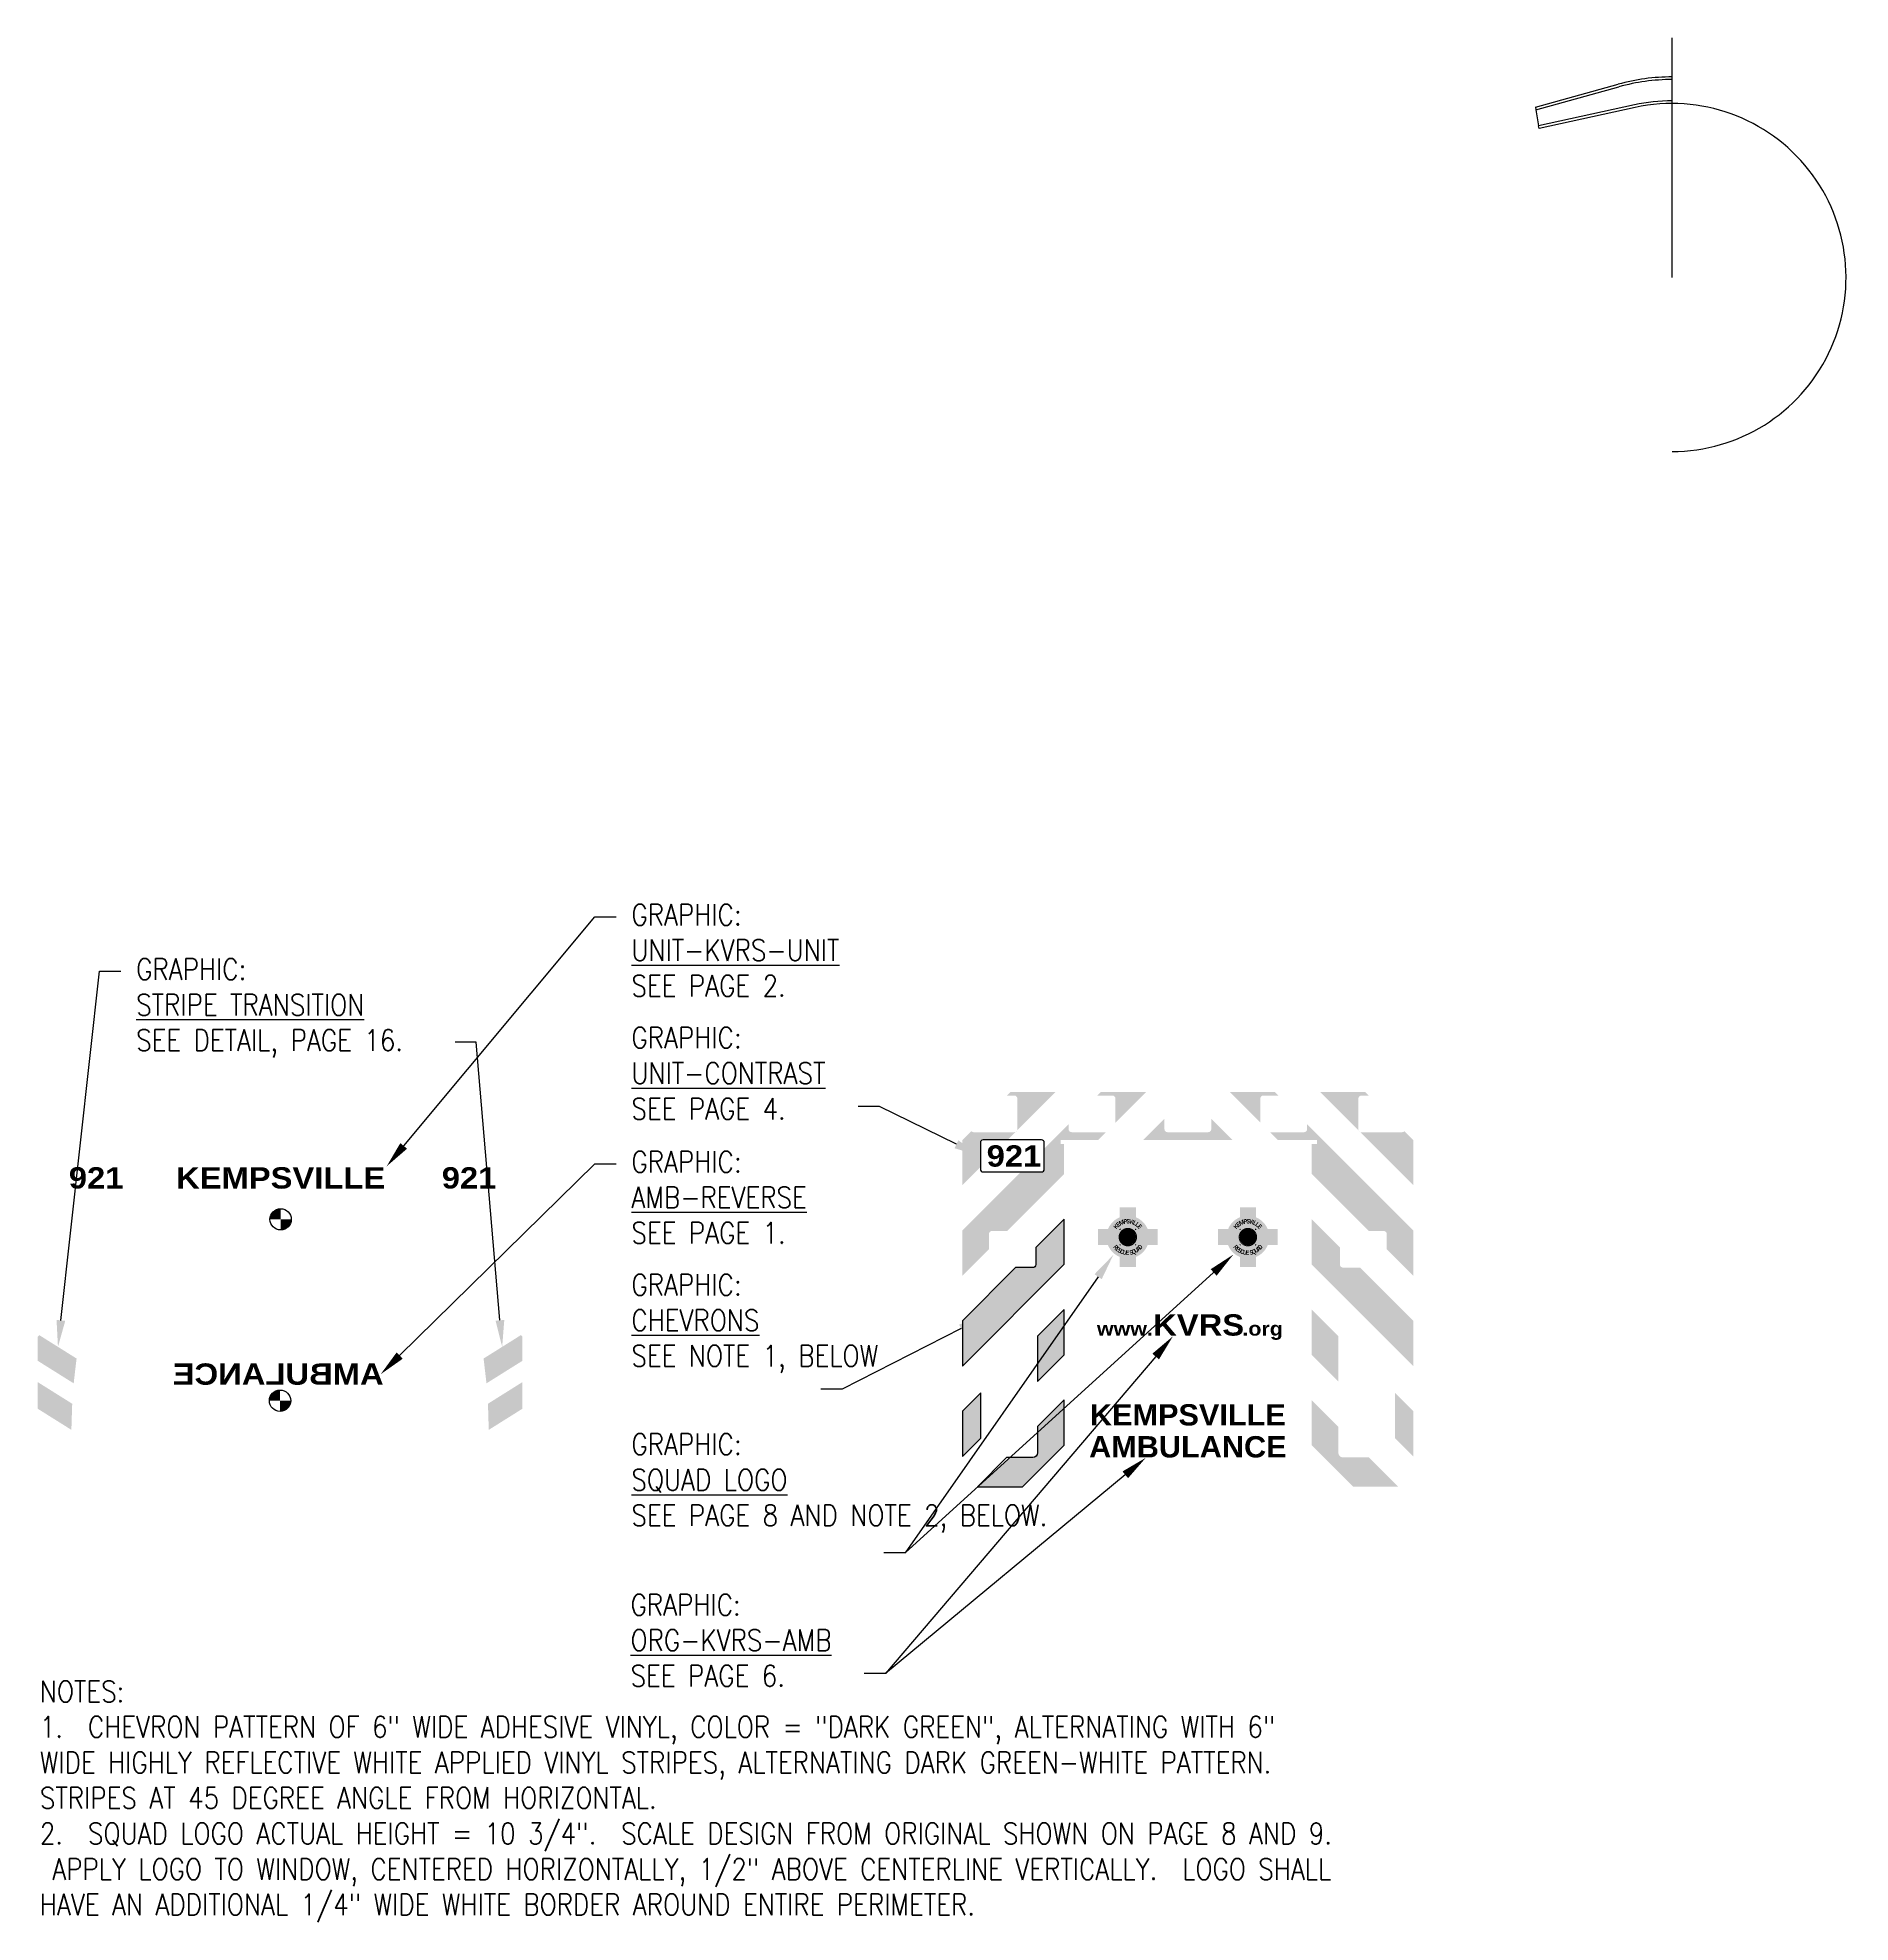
# Model space of a CAD drawing. Header units: inches. Extents: x -82 to 6902, y -1676 to 228.
# Drawn here: x 627 to 967.4, y -126 to 227.8 of the extents above; entities that cross this region are included whole.
import ezdxf
from ezdxf import colors
from ezdxf.entities.mleader import LeaderData, LeaderLine
from ezdxf.enums import TextEntityAlignment as Align
from ezdxf.math import Vec2, Vec3

# ---------------------------------------------------------------- set-up
doc = ezdxf.new("R2010")
doc.units = ezdxf.units.IN
doc.header["$LTSCALE"] = 0.5
doc.header["$MEASUREMENT"] = 0
for name, color, linetype in [('A-SHET-NOTE', 2, 'Continuous'), ('A-TEXT', 6, 'Continuous'), ('GOLD graphic', 42, 'Continuous'), ('GREEN graphic', 106, 'Continuous'), ('TEXT - gold', 42, 'Continuous'), ('TEXT - GREEN', 104, 'Continuous'), ('WHITE graphic', 255, 'Continuous')]:
    doc.layers.add(name, color=color, linetype=linetype)
doc.styles.add('Kempsville1', font='ARIALBD.TTF', dxfattribs={"height": 4})
doc.styles.add('TDC_Standard', font='romans.shx', dxfattribs={"width": 0.85})
doc.styles.add('TITLE-BLOCK', font='ARIAL.TTF', dxfattribs={"width": 0.85})
doc.mleader_styles.duplicate_entry("Standard", '')

msp = doc.modelspace()

# ---------------------------------------------------------------- hatches: boundary and pattern name
at = {"layer": 'GOLD graphic'}
h = msp.add_hatch(color=256, dxfattribs=at)
h.paths.add_polyline_path([(835.16564, 1.28514), (833.53864, 1.28514, -0.509175077), (829.87997, 1.28514), (828.25297, 1.28514, 0.686560732)])
h.paths.add_polyline_path([(828.25297, 3.94643), (829.87997, 3.94643, -0.509175077), (833.53864, 3.94643), (835.16564, 3.94643, 0.686560732)])
h = msp.add_hatch(color=256, dxfattribs=at)
h.paths.add_polyline_path([(830.37866, 4.27776, 0.055189246), (830.04733, 3.94643), (830.37866, 3.94643)])
h.paths.add_polyline_path([(833.03995, 4.27776), (833.03995, 3.94643), (833.37128, 3.94643, 0.055189246)])
h.paths.add_polyline_path([(833.37128, 1.28514), (833.03995, 1.28514), (833.03995, 0.95381, 0.055189246)])
h.paths.add_polyline_path([(830.37866, 1.28514), (830.04733, 1.28514, 0.055189246), (830.37866, 0.95381)])
for points in [[(831.97544, 2.88192), (831.97544, 3.68031), (831.44318, 3.68031), (831.44318, 2.88192), (830.64479, 2.88192), (830.64479, 2.34966), (831.44318, 2.34966), (831.44318, 1.55127), (831.97544, 1.55127), (831.97544, 2.34966), (832.77383, 2.34966), (832.77383, 2.88192)], [(854.52035, 2.88192), (854.52035, 3.68031), (853.9881, 3.68031), (853.9881, 2.88192), (853.18971, 2.88192), (853.18971, 2.34966), (853.9881, 2.34966), (853.9881, 1.55127), (854.52035, 1.55127), (854.52035, 2.34966), (855.31874, 2.34966), (855.31874, 2.88192)]]:
    msp.add_hatch(color=256, dxfattribs=at).paths.add_polyline_path(points)
h = msp.add_hatch(color=256, dxfattribs=at)
h.paths.add_polyline_path([(857.71056, 1.28514), (856.08356, 1.28514, -0.509175077), (852.42489, 1.28514), (850.79789, 1.28514, 0.686560732)])
h.paths.add_polyline_path([(850.79789, 3.94643), (852.42489, 3.94643, -0.509175077), (856.08356, 3.94643), (857.71056, 3.94643, 0.686560732)])
h = msp.add_hatch(color=256, dxfattribs=at)
h.paths.add_polyline_path([(852.92358, 4.27776, 0.055189246), (852.59225, 3.94643), (852.92358, 3.94643)])
h.paths.add_polyline_path([(855.58487, 4.27776), (855.58487, 3.94643), (855.9162, 3.94643, 0.055189246)])
h.paths.add_polyline_path([(855.9162, 1.28514), (855.58487, 1.28514), (855.58487, 0.95381, 0.055189246)])
h.paths.add_polyline_path([(852.92358, 1.28514), (852.59225, 1.28514, 0.055189246), (852.92358, 0.95381)])
at = {"layer": 'GREEN graphic'}
h = msp.add_hatch(color=256, dxfattribs=at)
h.paths.add_polyline_path([(818.14335, 29.84598), (809.65807, 29.84598), (809.00008, 29.18799), (810.39564, 29.18799, -0.414213562), (810.96557, 28.61807), (810.96557, 22.6682)])
h.paths.add_polyline_path([(804.02435, 20.34816, -0.414213562), (804.52435, 20.84816), (809.14552, 20.84816), (810.88077, 22.58341, -0.260221719), (810.39564, 22.31259), (802.74719, 22.31259, -0.215941257), (802.31875, 22.50667), (800.66024, 20.84816), (800.66024, 12.36288), (804.02435, 15.72698)])
h = msp.add_hatch(color=256, dxfattribs=at)
h.paths.add_polyline_path([(816.02435, 15.34816, -0.414213562), (815.52435, 14.84816), (811.6308, 14.84816), (800.66024, 3.8776), (800.66024, -4.60769), (805.6302, 0.36227), (805.6302, 3.19422, -0.414213562), (806.20012, 3.76414), (809.03207, 3.76414), (819.75473, 14.4868), (819.75473, 20.11577), (819.12667, 20.11577), (819.12667, 20.84816), (826.11609, 20.84816), (827.58051, 22.31259), (821.16172, 22.31259, -0.414213562), (820.59179, 22.88251), (820.59179, 23.80915), (816.02435, 19.2417)])
h.paths.add_polyline_path([(835.11391, 29.84598), (826.62863, 29.84598), (825.97064, 29.18799), (828.81017, 29.18799, -0.414213562), (829.38009, 28.61807), (829.38009, 24.11217)])
h.paths.add_polyline_path([(813.84857, -3.11126), (810.64195, -3.11126), (800.66024, -13.09297), (800.66024, -21.57825), (819.75473, -2.48376), (819.75473, 6.00152), (814.4185, 0.66529), (814.4185, -2.54134, -0.414213562)])
h.paths.add_polyline_path([(814.73218, -15.99159), (814.73218, -21.13002), (819.75473, -13.9407), (819.75473, -10.96904)], flags=17)
h.paths.add_polyline_path([(800.66024, -38.54881), (804.11265, -35.0964), (804.11265, -26.61112), (800.66024, -30.06353)])
h.paths.add_polyline_path([(814.73218, -21.13002), (814.73218, -24.47687), (819.75473, -19.45432), (819.75473, -13.9407)])
h.paths.add_polyline_path([(819.75473, -36.42488), (819.75473, -29.53133), (814.73218, -34.09656), (814.73218, -37.86202, -0.414213562), (813.85705, -38.73715), (809.62673, -38.73715), (803.58386, -44.22979), (811.94982, -44.22979)])
h.paths.add_polyline_path([(814.73218, -32.96216), (814.73218, -34.09656), (819.75473, -29.53133), (819.75473, -27.9396)])
h = msp.add_hatch(color=256, dxfattribs=at)
h.paths.add_polyline_path([(867.82019, 29.84598), (875.26879, 22.39738, -0.260221719), (874.99797, 22.88251), (874.99797, 28.61807, -0.414213562), (875.56789, 29.18799), (876.96346, 29.18799), (876.30547, 29.84598)])
h.paths.add_polyline_path([(885.30329, 20.84816), (883.64478, 22.50667, -0.215941257), (883.21634, 22.31259), (875.35358, 22.31259), (885.30329, 12.36288)], flags=17)
h.paths.add_polyline_path([(865.37174, 23.80915), (865.37174, 22.88251, -0.414213562), (864.80181, 22.31259), (858.38302, 22.31259), (859.84745, 20.84816), (867.20279, 20.84816), (867.20279, 20.11577), (866.2088, 20.11577), (866.2088, 14.4868), (876.93146, 3.76414), (879.76341, 3.76414, -0.414213562), (880.33334, 3.19422), (880.33334, 0.36227), (885.30329, -4.60769), (885.30329, 3.8776)])
h.paths.add_polyline_path([(856.58344, 28.61807, -0.414213562), (857.15336, 29.18799), (859.99289, 29.18799), (859.3349, 29.84598), (850.84962, 29.84598), (856.58344, 24.11217)])
h.paths.add_polyline_path([(885.30329, -21.57825), (885.30329, -13.09297), (875.32159, -3.11126), (872.11496, -3.11126, -0.414213562), (871.54504, -2.54134), (871.54504, 0.66529), (866.2088, 6.00152), (866.2088, -2.48376)])
h.paths.add_polyline_path([(871.23135, -15.99159), (866.2088, -10.96904), (866.2088, -19.45432), (871.23135, -24.47687)])
h.paths.add_polyline_path([(885.30329, -30.06353), (881.85088, -26.61112), (881.85088, -35.0964), (885.30329, -38.54881)])
h.paths.add_polyline_path([(882.49899, -44.22979), (877.00635, -38.73715), (872.10648, -38.73715, -0.414213562), (871.23135, -37.86202), (871.23135, -32.96216), (866.2088, -27.9396), (866.2088, -36.42488), (874.01371, -44.22979)])
msp.add_hatch(color=256, dxfattribs=at).paths.add_polyline_path([(839.15754, 22.31259, -0.414213562), (838.58762, 22.88251), (838.58762, 24.83441), (834.60137, 20.84816), (851.36217, 20.84816), (847.37592, 24.83441), (847.37592, 22.88251, -0.414213562), (846.80599, 22.31259)])
h = msp.add_hatch(color=256, dxfattribs=at)
h.paths.add_polyline_path([(835.30786, 1.28514), (837.1206, 1.28514), (837.1206, 3.94643), (835.30786, 3.94643, 0.219013743), (833.03995, 6.21434), (833.03995, 8.02708), (830.37866, 8.02708), (830.37866, 6.21434, 0.219013743), (828.11075, 3.94643), (826.29802, 3.94643), (826.29802, 1.28514), (828.11075, 1.28514, 0.219013743), (830.37866, -0.98277), (830.37866, -2.7955), (833.03995, -2.7955), (833.03995, -0.98277, 0.219013743)])
h.paths.add_polyline_path([(835.16564, 1.28514), (833.53864, 1.28514, -0.509175077), (829.87997, 1.28514), (828.25297, 1.28514, 0.686560732)], flags=17)
h.paths.add_polyline_path([(829.97947, 2.61579, -1), (833.43915, 2.61579, -1)], flags=16)
h.paths.add_polyline_path([(833.37128, 1.28514, -0.055189246), (833.03995, 0.95381), (833.03995, 1.28514)], flags=16)
h.paths.add_polyline_path([(833.53864, 3.94643), (835.16564, 3.94643, 0.686560732), (828.25297, 3.94643), (829.87997, 3.94643, -0.509175077)], flags=17)
h.paths.add_polyline_path([(833.37128, 3.94643), (833.03995, 3.94643), (833.03995, 4.27776, -0.055189246)], flags=16)
h.paths.add_polyline_path([(830.37866, 1.28514), (830.37866, 0.95381, -0.055189246), (830.04733, 1.28514)], flags=16)
h.paths.add_polyline_path([(830.37866, 3.94643), (830.04733, 3.94643, -0.055189246), (830.37866, 4.27776)], flags=16)
h = msp.add_hatch(color=256, dxfattribs=at)
h.paths.add_polyline_path([(857.85278, 1.28514), (859.66551, 1.28514), (859.66551, 3.94643), (857.85278, 3.94643, 0.219013743), (855.58487, 6.21434), (855.58487, 8.02708), (852.92358, 8.02708), (852.92358, 6.21434, 0.219013743), (850.65567, 3.94643), (848.84293, 3.94643), (848.84293, 1.28514), (850.65567, 1.28514, 0.219013743), (852.92358, -0.98277), (852.92358, -2.7955), (855.58487, -2.7955), (855.58487, -0.98277, 0.219013743)])
h.paths.add_polyline_path([(857.71056, 1.28514), (856.08356, 1.28514, -0.509175077), (852.42489, 1.28514), (850.79789, 1.28514, 0.686560732)], flags=17)
h.paths.add_polyline_path([(852.52439, 2.61579, -1), (855.98406, 2.61579, -1)], flags=16)
h.paths.add_polyline_path([(855.9162, 1.28514, -0.055189246), (855.58487, 0.95381), (855.58487, 1.28514)], flags=16)
h.paths.add_polyline_path([(856.08356, 3.94643), (857.71056, 3.94643, 0.686560732), (850.79789, 3.94643), (852.42489, 3.94643, -0.509175077)], flags=17)
h.paths.add_polyline_path([(855.9162, 3.94643), (855.58487, 3.94643), (855.58487, 4.27776, -0.055189246)], flags=16)
h.paths.add_polyline_path([(852.92358, 1.28514), (852.92358, 0.95381, -0.055189246), (852.59225, 1.28514)], flags=16)
h.paths.add_polyline_path([(852.92358, 3.94643), (852.59225, 3.94643, -0.055189246), (852.92358, 4.27776)], flags=16)
at = {"layer": 'WHITE graphic'}
h = msp.add_hatch(color=256, dxfattribs=at)
h.paths.add_polyline_path([(837.29802, 4.12385), (835.42937, 4.12385, 0.202843457), (833.21737, 6.33585), (833.21737, 8.2045), (830.20124, 8.2045), (830.20124, 6.33585, 0.202843457), (827.98925, 4.12385), (826.1206, 4.12385), (826.1206, 1.10772), (827.98925, 1.10772, 0.202843457), (830.20124, -1.10427), (830.20124, -2.97292), (833.21737, -2.97292), (833.21737, -1.10427, 0.202843457), (835.42937, 1.10772), (837.29802, 1.10772)])
h.paths.add_polyline_path([(835.30786, 1.28514, -0.219013743), (833.03995, -0.98277), (833.03995, -2.7955), (830.37866, -2.7955), (830.37866, -0.98277, -0.219013743), (828.11075, 1.28514), (826.29802, 1.28514), (826.29802, 3.94643), (828.11075, 3.94643, -0.219013743), (830.37866, 6.21434), (830.37866, 8.02708), (833.03995, 8.02708), (833.03995, 6.21434, -0.219013743), (835.30786, 3.94643), (837.1206, 3.94643), (837.1206, 1.28514)], flags=16)
h = msp.add_hatch(color=256, dxfattribs=at)
h.paths.add_polyline_path([(859.84293, 4.12385), (857.97428, 4.12385, 0.202843457), (855.76229, 6.33585), (855.76229, 8.2045), (852.74616, 8.2045), (852.74616, 6.33585, 0.202843457), (850.53416, 4.12385), (848.66551, 4.12385), (848.66551, 1.10772), (850.53416, 1.10772, 0.202843457), (852.74616, -1.10427), (852.74616, -2.97292), (855.76229, -2.97292), (855.76229, -1.10427, 0.202843457), (857.97428, 1.10772), (859.84293, 1.10772)])
h.paths.add_polyline_path([(857.85278, 1.28514, -0.219013743), (855.58487, -0.98277), (855.58487, -2.7955), (852.92358, -2.7955), (852.92358, -0.98277, -0.219013743), (850.65567, 1.28514), (848.84293, 1.28514), (848.84293, 3.94643), (850.65567, 3.94643, -0.219013743), (852.92358, 6.21434), (852.92358, 8.02708), (855.58487, 8.02708), (855.58487, 6.21434, -0.219013743), (857.85278, 3.94643), (859.66551, 3.94643), (859.66551, 1.28514)], flags=16)
h = msp.add_hatch(color=256, dxfattribs=at)
edge = h.paths.add_edge_path()
edge.add_arc((831.70931, 2.61579), 1.53024, 0, 360)
h.paths.add_polyline_path([(832.06415, 2.26095), (832.86253, 2.26095), (832.86253, 2.97063), (832.06415, 2.97063), (832.06415, 3.76902), (831.35447, 3.76902), (831.35447, 2.97063), (830.55608, 2.97063), (830.55608, 2.26095), (831.35447, 2.26095), (831.35447, 1.46256), (832.06415, 1.46256)], flags=16)
h = msp.add_hatch(color=256, dxfattribs=at)
edge = h.paths.add_edge_path()
edge.add_arc((854.25422, 2.61579), 1.53024, 0, 360)
h.paths.add_polyline_path([(854.60906, 2.26095), (855.40745, 2.26095), (855.40745, 2.97063), (854.60906, 2.97063), (854.60906, 3.76902), (853.89939, 3.76902), (853.89939, 2.97063), (853.101, 2.97063), (853.101, 2.26095), (853.89939, 2.26095), (853.89939, 1.46256), (854.60906, 1.46256)], flags=16)

# ---------------------------------------------------------------- linework, layer by layer
at = {"layer": 'A-SHET-NOTE'}
msp.add_lwpolyline([(815.52435, 20.84816), (804.52435, 20.84816, 0.414213562), (804.02435, 20.34816), (804.02435, 15.34816, 0.414213562), (804.52435, 14.84816), (815.52435, 14.84816, 0.414213562), (816.02435, 15.34816), (816.02435, 20.34816, 0.414213562)], format="xyb", close=True, dxfattribs=at)
at = {"layer": 'A-TEXT', "const_width": 2}
for points in [[(672.64391, 6.95373, 0.414213562), (671.64391, 5.95373)], [(672.64391, 4.95373, 0.414213562), (673.64391, 5.95373)], [(672.54091, -27.10171, 0.414213562), (671.54091, -28.10171)], [(672.54091, -29.10171, 0.414213562), (673.54091, -28.10171)]]:
    msp.add_lwpolyline(points, format="xyb", dxfattribs=at)
at = {"layer": 'A-TEXT'}
for centre in [(672.64391, 5.95373), (672.54091, -28.10171)]:
    msp.add_circle(centre, 2, dxfattribs=at)
at = {"layer": 'GOLD graphic', "const_width": 0.1996}
for points in [[(830.07927, 2.61579, 1), (833.33935, 2.61579, 1)], [(852.62418, 2.61579, 1), (855.88426, 2.61579, 1)]]:
    msp.add_lwpolyline(points, format="xyb", close=True, dxfattribs=at)
at = {"layer": 'GOLD graphic'}
for points in [[(627.33739, -15.78756), (627.03008, -16.09483), (634.34094, -20.17988), (634.27538, -20.63876)], [(717.74442, -15.78756), (718.05173, -16.09483), (710.74087, -20.17988), (710.80643, -20.63876)], [(627.03008, -20.09483), (627.03008, -20.59483), (633.84121, -24.36647), (633.79711, -24.83881)], [(718.05173, -20.09483), (718.05173, -20.59483), (711.2406, -24.36647), (711.2847, -24.83881)], [(627.03008, -24.59483), (627.03008, -25.09483), (633.51915, -28.66449), (633.494, -29.14871)], [(718.05173, -24.59483), (718.05173, -25.09483), (711.56266, -28.66449), (711.58782, -29.14871)], [(627.03008, -29.09483), (627.03008, -29.59483), (633.37289, -33.07276), (633.36805, -33.56973)], [(718.05173, -29.09483), (718.05173, -29.59483), (711.70892, -33.07276), (711.71376, -33.56973)]]:
    msp.add_solid(points, dxfattribs=at)
at = {"layer": 'GREEN graphic'}
for p, q in [((933.90077, 182.74382), (933.90077, 227.7626)), ((908.2435, 214.69362), (923.79819, 219.02488)), ((908.32558, 214.19745), (923.93231, 218.5432)), ((908.2435, 214.69362), (908.32558, 214.19745)), ((908.32558, 214.19745), (908.81566, 211.23463)), ((926.87038, 215.15136), (908.81566, 211.23463)), ((926.97639, 214.66273), (908.92166, 210.74599)), ((908.92166, 210.74599), (908.81566, 211.23463))]:
    msp.add_line(p, q, dxfattribs=at)
for points in [[(819.75473, -2.48376), (819.75473, 6.00152), (814.4185, 0.66529), (814.4185, -2.54134, -0.414213562), (813.84857, -3.11126), (810.64195, -3.11126), (800.66024, -13.09297), (800.66024, -21.57825), (819.75473, -2.48376)], [(819.75473, -27.9396), (814.73218, -32.96216), (814.73218, -37.86202, -0.414213562), (813.85705, -38.73715), (808.95719, -38.73715), (803.46454, -44.22979), (811.94982, -44.22979), (819.75473, -36.42488), (819.75473, -27.9396)]]:
    msp.add_lwpolyline(points, format="xyb", close=True, dxfattribs=at)
at = {"layer": 'GREEN graphic', "const_width": 0.08871}
for points in [[(832.01979, 2.30531), (832.81818, 2.30531), (832.81818, 2.92627), (832.01979, 2.92627), (832.01979, 3.72466), (831.39883, 3.72466), (831.39883, 2.92627), (830.60044, 2.92627), (830.60044, 2.30531), (831.39883, 2.30531), (831.39883, 1.50692), (832.01979, 1.50692)], [(854.56471, 2.30531), (855.3631, 2.30531), (855.3631, 2.92627), (854.56471, 2.92627), (854.56471, 3.72466), (853.94374, 3.72466), (853.94374, 2.92627), (853.14535, 2.92627), (853.14535, 2.30531), (853.94374, 2.30531), (853.94374, 1.50692), (854.56471, 1.50692)]]:
    msp.add_lwpolyline(points, close=True, dxfattribs=at)
at = {"layer": 'GREEN graphic'}
for points in [[(819.75473, -10.96904), (814.73218, -15.99159), (814.73218, -24.47687), (819.75473, -19.45432), (819.75473, -10.96904)], [(804.11265, -26.61112), (800.66024, -30.06353), (800.66024, -38.54881), (804.11265, -35.0964), (804.11265, -26.61112)]]:
    msp.add_lwpolyline(points, close=True, dxfattribs=at)
for radius, start, end in [(37.66135, 90, 105.560038), (37.16135, 90, 105.560038), (33.16135, 90, 102.2399048), (32.66135, 270, 102.2399048)]:
    msp.add_arc((933.90077, 182.74382), radius, start, end, dxfattribs=at)
for points in [[(627.03008, -16.09483), (627.03008, -20.09483), (634.27538, -20.63876), (633.84121, -24.36647)], [(718.05173, -16.09483), (718.05173, -20.09483), (710.80643, -20.63876), (711.2406, -24.36647)], [(627.03008, -25.09483), (627.03008, -29.09483), (633.494, -29.14871), (633.37289, -33.07276)], [(718.05173, -25.09483), (718.05173, -29.09483), (711.58782, -29.14871), (711.70892, -33.07276)]]:
    msp.add_solid(points, dxfattribs=at)

# ---------------------------------------------------------------- texts
at = {"layer": 'A-SHET-NOTE', "insert": (627.43818, -80.66069), "char_height": 4, "attachment_point": 1, "style": 'TITLE-BLOCK'}
msp.add_mtext_dynamic_manual_height_columns('\\A1;{\\Fromans|c0;NOTES:\\P1.  CHEVRON PATTERN OF 6" WIDE ADHESIVE VINYL, COLOR = "DARK GREEN", ALTERNATING WITH 6" WIDE \\C4;HIGHLY REFLECTIVE\\C256; WHITE APPLIED VINYL STRIPES, ALTERNATING DARK GREEN-WHITE PATTERN.  STRIPES AT 45 DEGREE ANGLE FROM HORIZONTAL.\\P2.  SQUAD LOGO ACTUAL HEIGHT = 10 3/4".  SCALE DESIGN FROM ORIGINAL SHOWN ON PAGE 8 AND 9.  APPLY LOGO TO WINDOW, CENTERED HORIZONTALLY, 1/2" ABOVE CENTERLINE VERTICALLY.  LOGO SHALL HAVE AN ADDITIONAL 1/4" WIDE WHITE BORDER AROUND ENTIRE PERIMETER.}', width=264.6931104, gutter_width=0.74219, heights=[0], dxfattribs=at)
at = {"layer": 'GREEN graphic', "style": 'Kempsville1'}
for s, rotation, width, p in [('K', 48.2244489, 0.65, (829.99121, 4.15062)), ('E', 36.7668534, 0.65, (830.33034, 4.46133)), ('M', 23.1270876, 0.8, (830.80443, 4.73446)), ('P', 8.7950341, 0.65, (831.35706, 4.89252)), ('S', 359.0351821, 0.65, (831.7481, 4.91928)), ('V', 348.9581799, 0.65, (832.15055, 4.87696)), ('I', 341.2810704, 0.65, (832.44866, 4.79774)), ('L', 333.2626087, 0.65, (832.7458, 4.67328)), ('L', 322.7011501, 0.65, (833.10536, 4.44844)), ('E', 311.467901, 0.65, (833.43562, 4.14138)), ('K', 48.2244489, 0.65, (852.53613, 4.15062)), ('E', 36.7668534, 0.65, (852.87525, 4.46133)), ('M', 23.1270876, 0.8, (853.34935, 4.73446)), ('P', 8.7950341, 0.65, (853.90197, 4.89252)), ('S', 359.0351821, 0.65, (854.29302, 4.91928)), ('V', 348.9581799, 0.65, (854.69546, 4.87696)), ('I', 341.2810704, 0.65, (854.99358, 4.79774)), ('L', 333.2626087, 0.65, (855.29072, 4.67328)), ('L', 322.7011501, 0.65, (855.65027, 4.44844)), ('E', 311.467901, 0.65, (855.98054, 4.14138)), ('R', 310.0233439, 0.6, (828.93659, 0.28728)), ('E', 319.9936198, 0.6, (829.38162, -0.15761)), ('S', 329.2861272, 0.6, (829.86, -0.49708)), ('C', 338.687636, 0.6, (830.39334, -0.75736)), ('U', 348.9951843, 0.6, (831.01814, -0.93839)), ('E', 359.0389182, 0.6, (831.64858, -1.00446)), ('S', 12.791061, 0.6, (832.51093, -0.91512)), ('Q', 22.3892931, 0.6, (833.08845, -0.73203)), ('U', 32.8022554, 0.6, (833.67082, -0.42762)), ('A', 42.3880841, 0.6, (834.15024, -0.05849)), ('D', 52.0414636, 0.6, (834.56412, 0.38869)), ('R', 310.0233439, 0.6, (851.48151, 0.28728)), ('E', 319.9936198, 0.6, (851.92654, -0.15761)), ('S', 329.2861272, 0.6, (852.40492, -0.49708)), ('C', 338.687636, 0.6, (852.93825, -0.75736)), ('U', 348.9951843, 0.6, (853.56305, -0.93839)), ('E', 359.0389182, 0.6, (854.19349, -1.00446)), ('S', 12.791061, 0.6, (855.05585, -0.91512)), ('Q', 22.3892931, 0.6, (855.63336, -0.73203)), ('U', 32.8022554, 0.6, (856.21574, -0.42762)), ('A', 42.3880841, 0.6, (856.69516, -0.05849)), ('D', 52.0414636, 0.6, (857.10903, 0.38869))]:
    msp.add_text(s, height=0.85161, rotation=rotation, dxfattribs=dict(at, width=width)).set_placement(p, align=Align.BOTTOM_CENTER)
at = {"layer": 'TEXT - gold', "style": 'Kempsville1', "width": 1.1}
for s, height, p in [('www.               .org', 2.6218787, (843.36651, -16.66205)), ('KVRS', 4, (845.01008, -17.07004))]:
    msp.add_text(s, height=height, dxfattribs=at).set_placement(p, align=Align.BOTTOM_CENTER)
at = {"layer": 'TEXT - GREEN', "style": 'Kempsville1', "width": 1.1}
for s, p in [('921', (810.33227, 19.84816)), ('921', (638.00467, 15.73557)), ('KEMPSVILLE', (672.64391, 15.73557)), ('921', (708.02405, 15.73557))]:
    msp.add_text(s, height=4, dxfattribs=at).set_placement(p, align=Align.TOP_CENTER)
at = {"layer": 'TEXT - GREEN', "style": 'Kempsville1', "text_generation_flag": 2, "width": 1.1}
msp.add_text('AMBULANCE', height=4, dxfattribs=at).set_placement((672.17563, -21.09617), align=Align.TOP_CENTER)
at = {"layer": 'TEXT - GREEN', "style": 'Kempsville1', "width": 1.03}
for s, p in [('KEMPSVILLE', (842.98177, -33.94318)), ('AMBULANCE', (842.98177, -39.94318))]:
    msp.add_text(s, height=4, dxfattribs=at).set_placement(p, align=Align.BOTTOM_CENTER)

# ---------------------------------------------------------------- leaders
at = {"layer": 'A-SHET-NOTE'}
ml = msp.add_multileader_mtext('', dxfattribs=at)
ml.set_content('GRAPHIC:\\P{\\LUNIT-KVRS-UNIT}\\PSEE PAGE 2.', color=2, style='TDC_Standard')
ml.set_leader_properties(color=1)
ml.build(insert=Vec2(0, 0))
ml.multileader.update_dxf_attribs({"text_right_attachment_type": 3, "dogleg_length": 0.125, "arrow_head_size": 5, "scale": 32})
ctx = ml.context
ctx.base_point, ctx.scale, ctx.arrow_head_size, ctx.landing_gap_size, ctx.plane_origin = Vec3(735.63018, 62.73839), 32, 5, 2.88, Vec3(708.02405, 15.73557)
ctx.right_attachment = 3
notes = []
notes.append((ctx, [(0, (1, 1, 0), (731.63018, 62.73839), (1, 0), 4, [(0, [(692.54699, 15.89949)], 0, [])])]))
ctx.mtext.insert, ctx.mtext.flow_direction = Vec3(738.51018, 65.13839), 5
ml = msp.add_multileader_mtext('', dxfattribs=at)
ml.set_content('GRAPHIC:\\P{\\LSTRIPE TRANSITION}\\PSEE DETAIL, PAGE 16.', color=2, style='TDC_Standard')
ml.set_leader_properties(color=1)
ml.build(insert=Vec2(0, 0))
ml.multileader.update_dxf_attribs({"text_right_attachment_type": 3, "dogleg_length": 0.125, "arrow_head_size": 5, "scale": 32})
ctx = ml.context
ctx.base_point, ctx.scale, ctx.arrow_head_size, ctx.landing_gap_size, ctx.plane_origin = Vec3(642.63862, 52.5233), 32, 5, 2.88, Vec3(621.30557, 15.73557)
ctx.right_attachment = 3
notes.append((ctx, [(0, (1, 1, 0), (638.63862, 52.5233), (1, 0), 4, [(0, [(630.83917, -17.98372)], 0, [0, Vec3(633.89896, 9.67676), Vec3(634.79089, 17.73982)])]), (1, (1, 1, 0), (709.3891, 39.18997), (-1, 0), 4, [(1, [(714.24264, -17.98372)], 0, [0, Vec3(711.89493, 9.6718), Vec3(711.20961, 17.74478), Vec3(709.79761, 34.37777), Vec3(709.45926, 38.36344)])])]))
ctx.mtext.insert, ctx.mtext.flow_direction = Vec3(645.51862, 54.90426), 5
ml = msp.add_multileader_mtext('', dxfattribs=at)
ml.set_content('GRAPHIC:\\P{\\LUNIT-CONTRAST\\P}SEE PAGE 4.', color=2, style='TDC_Standard')
ml.set_leader_properties(color=1)
ml.build(insert=Vec2(0, 0))
ml.multileader.update_dxf_attribs({"text_right_attachment_type": 3, "dogleg_length": 0.125, "arrow_head_size": 5, "scale": 32})
ctx = ml.context
ctx.base_point, ctx.scale, ctx.arrow_head_size, ctx.landing_gap_size, ctx.plane_origin = Vec3(735.63018, 39.65565), 32, 5, 2.88, Vec3(708.02405, 44.73223)
ctx.right_attachment = 3
notes.append((ctx, [(1, (1, 1, 0), (785.05684, 27.12232), (-1, 0), 4, [(0, [(804.02435, 17.84816)], 0, [])])]))
ctx.mtext.insert, ctx.mtext.flow_direction = Vec3(738.51018, 42.05565), 5
ml = msp.add_multileader_mtext('', dxfattribs=at)
ml.set_content('GRAPHIC:\\P{\\LAMB-REVERSE}\\PSEE PAGE 1.', color=2, style='TDC_Standard')
ml.set_leader_properties(color=1)
ml.build(insert=Vec2(0, 0))
ml.multileader.update_dxf_attribs({"text_right_attachment_type": 3, "dogleg_length": 0.125, "arrow_head_size": 5, "scale": 32})
ctx = ml.context
ctx.base_point, ctx.scale, ctx.arrow_head_size, ctx.landing_gap_size, ctx.plane_origin = Vec3(735.63018, 16.35134), 32, 5, 2.88, Vec3(708.02405, -7.34717)
ctx.right_attachment = 3
notes.append((ctx, [(0, (1, 1, 0), (731.63018, 16.35134), (1, 0), 4, [(0, [(691.42372, -23.1289)], 0, [])])]))
ctx.mtext.insert, ctx.mtext.flow_direction = Vec3(738.51018, 18.75134), 5
ml = msp.add_multileader_mtext('', dxfattribs=at)
ml.set_content('GRAPHIC:\\P{\\LSQUAD LOGO}\\PSEE PAGE 8 AND NOTE 2, BELOW.', color=2, style='TDC_Standard')
ml.set_leader_properties(color=1)
ml.build(insert=Vec2(0, 0))
ml.multileader.update_dxf_attribs({"text_right_attachment_type": 3, "dogleg_length": 0.125, "arrow_head_size": 5, "scale": 32})
ctx = ml.context
ctx.base_point, ctx.scale, ctx.arrow_head_size, ctx.landing_gap_size, ctx.plane_origin = Vec3(735.63018, -36.65499), 32, 5, 2.88, Vec3(708.02405, 18.93908)
ctx.right_attachment = 3
notes.append((ctx, [(1, (1, 1, 0), (789.91399, -56.65499), (-1, 0), 4, [(0, [(828.99589, -0.71283)], 0, []), (1, [(851.52668, -0.6523)], 0, [])])]))
ctx.mtext.insert, ctx.mtext.width, ctx.mtext.flow_direction = Vec3(738.51018, -34.27404), 48.4768017, 5
ml = msp.add_multileader_mtext('', dxfattribs=at)
ml.set_content('GRAPHIC:\\P{\\LCHEVRONS\\P}SEE NOTE 1, BELOW', color=2, style='TDC_Standard')
ml.set_leader_properties(color=1)
ml.build(insert=Vec2(0, 0))
ml.multileader.update_dxf_attribs({"text_right_attachment_type": 3, "dogleg_length": 0.125, "arrow_head_size": 5, "scale": 32})
ctx = ml.context
ctx.base_point, ctx.scale, ctx.arrow_head_size, ctx.landing_gap_size, ctx.plane_origin = Vec3(735.63018, -6.73141), 32, 5, 2.88, Vec3(694.10024, 14.63061)
ctx.right_attachment = 3
notes.append((ctx, [(1, (1, 1, 0), (778.09494, -25.93141), (-1, 0), 4, [(0, [(804.84932, -12.25346)], 0, [])])]))
ctx.mtext.insert, ctx.mtext.width, ctx.mtext.defined_height, ctx.mtext.flow_direction = Vec3(738.51018, -4.33141), 38.0024656, 22.41012, 5
ml = msp.add_multileader_mtext('', dxfattribs=at)
ml.set_content('GRAPHIC:\\P{\\LORG-KVRS-AMB}\\PSEE PAGE 6.', color=2, style='TDC_Standard')
ml.set_leader_properties(color=1)
ml.build(insert=Vec2(0, 0))
ml.multileader.update_dxf_attribs({"text_right_attachment_type": 3, "dogleg_length": 0.125, "arrow_head_size": 5, "scale": 32})
ctx = ml.context
ctx.base_point, ctx.scale, ctx.arrow_head_size, ctx.landing_gap_size, ctx.plane_origin = Vec3(735.46827, -66.78943), 32, 5, 2.88, Vec3(708.02405, -10.05757)
ctx.right_attachment = 3
notes.append((ctx, [(1, (1, 1, 0), (786.19018, -79.32276), (-1, 0), 4, [(0, [(840.18774, -15.99258)], 0, []), (1, [(835.0856, -38.8093)], 0, [])])]))
ctx.mtext.insert, ctx.mtext.flow_direction = Vec3(738.34827, -64.38943), 5
for ctx, leaders in notes:
    for number, flags, end, landing, length, lines in leaders:
        leader = LeaderData()
        leader.index, (leader.has_last_leader_line, leader.has_dogleg_vector, leader.attachment_direction) = number, flags
        leader.last_leader_point, leader.dogleg_vector, leader.dogleg_length = Vec3(end), Vec3(landing), length
        for number, points, colour, breaks in lines:
            line = LeaderLine()
            line.index, line.vertices, line.color, line.breaks = number, Vec3.list(points), colors.encode_raw_color(colour), breaks
            leader.lines.append(line)
        ctx.leaders.append(leader)

doc.saveas('drawing.dxf')
